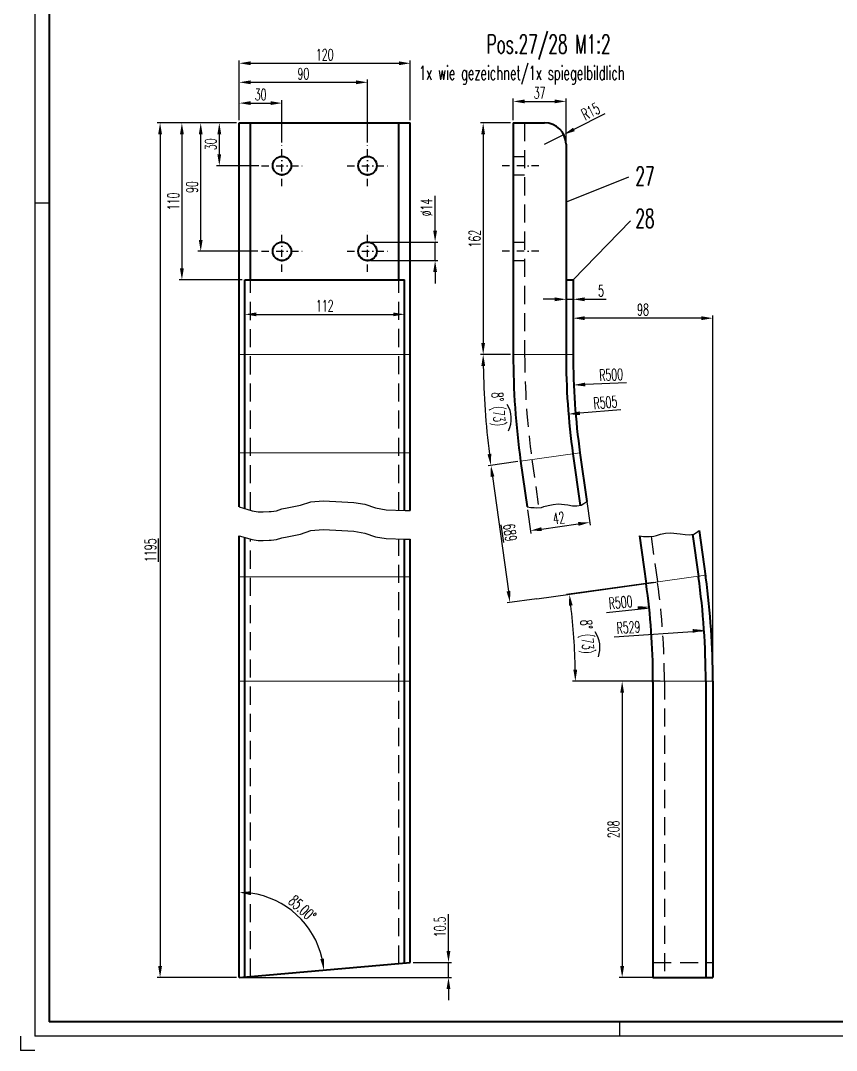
# Model space of a CAD drawing. Extents: x -2850 to -1661, y 5788 to 6629.
# Drawn here: x -2850.4 to -2564.3, y 5787.8 to 6148.7 of the extents above; entities that cross this region are included whole.
import ezdxf

# ---------------------------------------------------------------- set-up
doc = ezdxf.new("R2010")
doc.units = 0
doc.linetypes.add('STRICHPUNKT', pattern=[25.4, 12.7, -6.35, 0, -6.35])
doc.linetypes.add('VERDECKT', pattern=[9.525, 6.35, -3.175])
doc.layers.get('Defpoints').update_dxf_attribs({"linetype": 'CONTINUOUS'})
for name, color, linetype, lineweight in [('ACHSE', 150, 'STRICHPUNKT', 25), ('BEM', 6, 'CONTINUOUS', 25), ('SCHRAFFUR', 252, 'CONTINUOUS', 13), ('TEXT_5', 7, 'CONTINUOUS', 40), ('TEXT_7', 1, 'CONTINUOUS', 60), ('VERDECKT', 2, 'VERDECKT', 25), ('VOLL_03', 6, 'CONTINUOUS', 25), ('VOLL_05', 7, 'CONTINUOUS', 40)]:
    doc.layers.add(name, color=color, linetype=linetype, lineweight=lineweight)
doc.styles.add('ROMANS', font='romans.shx', dxfattribs={"width": 0.6, "height": 80})
doc.styles.get("Standard").update_dxf_attribs({"font": 'romans.shx', "width": 0.6})
doc.dimstyles.get("Standard").update_dxf_attribs({"dimtxt": 4, "dimasz": 4, "dimexe": 1, "dimexo": 1, "dimgap": 1, "dimtad": 1, "dimdsep": 46, "dimtxsty": 'Standard', "dimcen": 0, "dimclrd": 256, "dimclre": 256, "dimclrt": 256, "dimazin": 0, "dimtfac": 1, "dimtmove": 0, "dimatfit": 3, "dimfxl": 0, "dimtolj": 1, "dimtzin": 0, "dimarcsym": 0})

# ---------------------------------------------------------------- blocks, each defined once
blk = doc.blocks.new('*D163')
at = {"layer": 'BEM', "lineweight": -2}
for p, q in [((-2659.14, 6056.85), (-2659.14, 6050.03)), ((-2656.64, 6056.85), (-2656.64, 6050.03)), ((-2663.14, 6051.03), (-2667.14, 6051.03)), ((-2659.14, 6051.03), (-2656.64, 6051.03)), ((-2652.64, 6051.03), (-2645.04, 6051.03))]:
    blk.add_line(p, q, dxfattribs=at)
at = {"layer": 'BEM'}
for points in [[(-2663.14, 6051.7), (-2663.14, 6050.36), (-2659.14, 6051.03)], [(-2652.64, 6051.7), (-2652.64, 6050.36), (-2656.64, 6051.03)]]:
    blk.add_solid(points, dxfattribs=at)
at = {"layer": 'Defpoints', "color": 0}
for p in [(-2659.14, 6057.85), (-2656.64, 6057.85), (-2656.64, 6051.03)]:
    blk.add_point(p, dxfattribs=at)
at = {"layer": 'BEM', "insert": (-2646.84, 6054.03), "char_height": 4, "attachment_point": 5}
blk.add_mtext('\\A1;5', dxfattribs=at)
blk = doc.blocks.new('*D246')
at = {"layer": 'BEM', "lineweight": -2}
for p, q in [((-2628.59, 5951.77), (-2658.96, 5947.53)), ((-2626.14, 5917.19), (-2656.86, 5917.19))]:
    blk.add_line(p, q, dxfattribs=at)
blk.add_arc((-2876.65, 5917.19), 220.79, 1.038, 6.8963, dxfattribs=at)
at = {"layer": 'BEM'}
for points in [[(-2658.12, 5943.62), (-2656.8, 5943.79), (-2657.97, 5947.67)], [(-2655.23, 5921.2), (-2656.56, 5921.19), (-2655.86, 5917.19)]]:
    blk.add_solid(points, dxfattribs=at)
at = {"layer": 'Defpoints', "color": 0}
for p in [(-2610.24, 5954.32), (-2627.6, 5951.9), (-2656.09, 5927.38), (-2625.14, 5917.19), (-2604.14, 5917.19)]:
    blk.add_point(p, dxfattribs=at)
at = {"layer": 'BEM', "insert": (-2652.35, 5932.75), "char_height": 4, "attachment_point": 5, "rotation": 273.9672}
blk.add_mtext('\\A1;8° (73)', dxfattribs=at)
blk = doc.blocks.new('*D245')
at = {"layer": 'BEM', "lineweight": -2}
for p, q in [((-2678.64, 6031.71), (-2689.18, 6031.71)), ((-2676.04, 5994.16), (-2686.48, 5992.71))]:
    blk.add_line(p, q, dxfattribs=at)
blk.add_arc((-2406.64, 6031.71), 281.54, 180.814, 187.1203, dxfattribs=at)
at = {"layer": 'BEM'}
for points in [[(-2688.82, 6027.71), (-2687.49, 6027.71), (-2688.18, 6031.71)], [(-2685.35, 5996.9), (-2686.67, 5996.72), (-2685.49, 5992.85)]]:
    blk.add_solid(points, dxfattribs=at)
at = {"layer": 'Defpoints', "color": 0}
for p in [(-2677.64, 6031.71), (-2656.64, 6031.71), (-2687.88, 6018.72), (-2675.05, 5994.3), (-2654.25, 5997.2)]:
    blk.add_point(p, dxfattribs=at)
at = {"layer": 'BEM', "insert": (-2683.47, 6012.51), "char_height": 4, "attachment_point": 5, "rotation": 273.9672}
blk.add_mtext('\\A1;8° (73)', dxfattribs=at)
blk = doc.blocks.new('*D244')
at = {"layer": 'BEM', "lineweight": -2}
for p, q in [((-2656.64, 6056.85), (-2656.64, 6043.41)), ((-2607.64, 5918.19), (-2607.64, 6045.41)), ((-2611.64, 6044.41), (-2652.64, 6044.41))]:
    blk.add_line(p, q, dxfattribs=at)
at = {"layer": 'BEM'}
for points in [[(-2652.64, 6045.08), (-2652.64, 6043.74), (-2656.64, 6044.41)], [(-2611.64, 6045.08), (-2611.64, 6043.74), (-2607.64, 6044.41)]]:
    blk.add_solid(points, dxfattribs=at)
at = {"layer": 'Defpoints', "color": 0}
for p in [(-2656.64, 6057.85), (-2656.64, 6044.41), (-2607.64, 5917.19)]:
    blk.add_point(p, dxfattribs=at)
at = {"layer": 'BEM', "insert": (-2632.14, 6047.41), "char_height": 4, "attachment_point": 5}
blk.add_mtext('\\A1;98', dxfattribs=at)
blk = doc.blocks.new('*D243')
at = {"layer": 'BEM', "lineweight": -2}
for p, q in [((-2774.73, 6112.85), (-2802.46, 6112.85)), ((-2801.46, 6108.85), (-2801.46, 5817.38)), ((-2774.73, 5813.38), (-2802.46, 5813.38))]:
    blk.add_line(p, q, dxfattribs=at)
at = {"layer": 'BEM'}
for points in [[(-2802.13, 6108.85), (-2800.8, 6108.85), (-2801.46, 6112.85)], [(-2802.13, 5817.38), (-2800.8, 5817.38), (-2801.46, 5813.38)]]:
    blk.add_solid(points, dxfattribs=at)
at = {"layer": 'Defpoints', "color": 0}
for p in [(-2773.73, 6112.85), (-2801.46, 5813.38), (-2773.73, 5813.38)]:
    blk.add_point(p, dxfattribs=at)
at = {"layer": 'BEM', "insert": (-2804.86, 5963.12), "char_height": 4, "attachment_point": 5, "rotation": 90}
blk.add_mtext('\\A1;{\\L1195}', dxfattribs=at)
blk = doc.blocks.new('*D242')
at = {"layer": 'BEM', "lineweight": -2}
for p, q in [((-2700.34, 5822.63), (-2700.34, 5835.6)), ((-2712.73, 5818.63), (-2699.34, 5818.63)), ((-2700.34, 5813.38), (-2700.34, 5818.63)), ((-2772.73, 5813.38), (-2699.34, 5813.38)), ((-2700.34, 5809.38), (-2700.34, 5805.38))]:
    blk.add_line(p, q, dxfattribs=at)
at = {"layer": 'BEM'}
for points in [[(-2701.01, 5822.63), (-2699.68, 5822.63), (-2700.34, 5818.63)], [(-2701.01, 5809.38), (-2699.68, 5809.38), (-2700.34, 5813.38)]]:
    blk.add_solid(points, dxfattribs=at)
at = {"layer": 'Defpoints', "color": 0}
for p in [(-2713.73, 5818.63), (-2700.34, 5818.63), (-2773.73, 5813.38)]:
    blk.add_point(p, dxfattribs=at)
at = {"layer": 'BEM', "insert": (-2703.34, 5831.12), "char_height": 4, "attachment_point": 5, "rotation": 90}
blk.add_mtext('\\A1;10.5', dxfattribs=at)
blk = doc.blocks.new('*D241')
at = {"layer": 'BEM', "lineweight": -2}
blk.add_arc((-2773.73, 5813.38), 29.82, 12.6924, 82.3076, dxfattribs=at)
at = {"layer": 'BEM'}
for points in [[(-2769.78, 5842.26), (-2769.69, 5843.59), (-2773.73, 5843.2)], [(-2743.98, 5820.03), (-2745.3, 5819.83), (-2744.03, 5815.98)]]:
    blk.add_solid(points, dxfattribs=at)
at = {"layer": 'Defpoints', "color": 0}
for p in [(-2773.73, 5968.19), (-2748.82, 5829.76), (-2713.73, 5818.63), (-2773.73, 5813.38), (-2773.73, 5813.38)]:
    blk.add_point(p, dxfattribs=at)
at = {"layer": 'BEM', "insert": (-2751.56, 5837.57), "char_height": 4, "attachment_point": 5, "rotation": 317.5}
blk.add_mtext('\\A1;85.00°', dxfattribs=at)
blk = doc.blocks.new('*D240')
at = {"layer": 'BEM', "lineweight": -2}
for p, q in [((-2626.14, 5917.19), (-2640.45, 5917.19)), ((-2639.45, 5913.19), (-2639.45, 5817.38)), ((-2626.14, 5813.38), (-2640.45, 5813.38))]:
    blk.add_line(p, q, dxfattribs=at)
at = {"layer": 'BEM'}
for points in [[(-2640.12, 5913.19), (-2638.78, 5913.19), (-2639.45, 5917.19)], [(-2640.12, 5817.38), (-2638.78, 5817.38), (-2639.45, 5813.38)]]:
    blk.add_solid(points, dxfattribs=at)
at = {"layer": 'Defpoints', "color": 0}
for p in [(-2625.14, 5917.19), (-2639.45, 5813.38), (-2625.14, 5813.38)]:
    blk.add_point(p, dxfattribs=at)
at = {"layer": 'BEM', "insert": (-2642.45, 5865.29), "char_height": 4, "attachment_point": 5, "rotation": 90}
blk.add_mtext('\\A1;208', dxfattribs=at)
blk = doc.blocks.new('*D239')
at = {"layer": 'BEM', "lineweight": -2}
for p, q in [((-2676.04, 5994.16), (-2686.46, 5992.71)), ((-2684.92, 5988.89), (-2679.33, 5948.73)), ((-2669.34, 5946.09), (-2679.76, 5944.63))]:
    blk.add_line(p, q, dxfattribs=at)
at = {"layer": 'BEM'}
for points in [[(-2684.26, 5988.98), (-2685.58, 5988.79), (-2685.47, 5992.85)], [(-2678.67, 5948.83), (-2679.99, 5948.64), (-2678.77, 5944.77)]]:
    blk.add_solid(points, dxfattribs=at)
at = {"layer": 'Defpoints', "color": 0}
for p in [(-2675.05, 5994.3), (-2678.77, 5944.77), (-2668.35, 5946.23)]:
    blk.add_point(p, dxfattribs=at)
at = {"layer": 'BEM', "insert": (-2678.76, 5969.28), "char_height": 4, "attachment_point": 5, "rotation": 277.9343}
blk.add_mtext('\\A1;{\\L689}', dxfattribs=at)
blk = doc.blocks.new('*D238')
at = {"layer": 'BEM', "lineweight": -2}
for p, q in [((-2771.73, 6056.85), (-2771.73, 6044.76)), ((-2715.73, 6056.85), (-2715.73, 6044.76)), ((-2767.73, 6045.76), (-2719.73, 6045.76))]:
    blk.add_line(p, q, dxfattribs=at)
at = {"layer": 'BEM'}
for points in [[(-2767.73, 6046.42), (-2767.73, 6045.09), (-2771.73, 6045.76)], [(-2719.73, 6046.42), (-2719.73, 6045.09), (-2715.73, 6045.76)]]:
    blk.add_solid(points, dxfattribs=at)
at = {"layer": 'Defpoints', "color": 0}
for p in [(-2771.73, 6057.85), (-2715.73, 6057.85), (-2715.73, 6045.76)]:
    blk.add_point(p, dxfattribs=at)
at = {"layer": 'BEM', "insert": (-2743.73, 6048.76), "char_height": 4, "attachment_point": 5}
blk.add_mtext('\\A1;112', dxfattribs=at)
blk = doc.blocks.new('*D237')
at = {"layer": 'BEM', "lineweight": -2}
for p, q in [((-2705.03, 6075.1), (-2705.03, 6087.27)), ((-2727.73, 6071.1), (-2704.03, 6071.1)), ((-2705.03, 6064.6), (-2705.03, 6071.1)), ((-2727.73, 6064.6), (-2704.03, 6064.6)), ((-2705.03, 6060.6), (-2705.03, 6056.6))]:
    blk.add_line(p, q, dxfattribs=at)
at = {"layer": 'BEM'}
for points in [[(-2705.7, 6075.1), (-2704.37, 6075.1), (-2705.03, 6071.1)], [(-2705.7, 6060.6), (-2704.37, 6060.6), (-2705.03, 6064.6)]]:
    blk.add_solid(points, dxfattribs=at)
at = {"layer": 'Defpoints', "color": 0}
for p in [(-2728.73, 6071.1), (-2705.03, 6071.1), (-2728.73, 6064.6)]:
    blk.add_point(p, dxfattribs=at)
at = {"layer": 'BEM', "insert": (-2708.03, 6083.19), "char_height": 4, "attachment_point": 5, "rotation": 90}
blk.add_mtext('\\A1;%%c14', dxfattribs=at)
blk = doc.blocks.new('*D236')
at = {"layer": 'BEM', "lineweight": -2}
for p, q in [((-2645.52, 6116.04), (-2656.38, 6110.55)), ((-2666.64, 6105.35), (-2659.95, 6108.74))]:
    blk.add_line(p, q, dxfattribs=at)
at = {"layer": 'BEM'}
blk.add_solid([(-2656.68, 6111.14), (-2656.08, 6109.95), (-2659.95, 6108.74)], dxfattribs=at)
at = {"layer": 'Defpoints', "color": 0}
for p in [(-2659.95, 6108.74), (-2666.64, 6105.35)]:
    blk.add_point(p, dxfattribs=at)
at = {"layer": 'BEM', "insert": (-2650.52, 6116.87), "char_height": 4, "attachment_point": 5, "rotation": 26.8437}
blk.add_mtext('\\A1;R15', dxfattribs=at)
blk = doc.blocks.new('*D235')
at = {"layer": 'BEM', "lineweight": -2}
for p, q in [((-2651.88, 5980.19), (-2650.72, 5971.86)), ((-2672.68, 5977.3), (-2671.52, 5968.97)), ((-2667.69, 5970.51), (-2654.82, 5972.3))]:
    blk.add_line(p, q, dxfattribs=at)
at = {"layer": 'BEM'}
for points in [[(-2654.91, 5972.96), (-2654.73, 5971.64), (-2650.86, 5972.85)], [(-2667.78, 5971.17), (-2667.6, 5969.85), (-2671.65, 5969.96)]]:
    blk.add_solid(points, dxfattribs=at)
at = {"layer": 'Defpoints', "color": 0}
for p in [(-2652.02, 5981.18), (-2672.82, 5978.29), (-2650.86, 5972.85)]:
    blk.add_point(p, dxfattribs=at)
at = {"layer": 'BEM', "insert": (-2661.67, 5974.38), "char_height": 4, "attachment_point": 5, "rotation": 7.9343}
blk.add_mtext('\\A1;42', dxfattribs=at)
blk = doc.blocks.new('*D234')
at = {"layer": 'BEM', "lineweight": -2}
for p, q in [((-2677.64, 6113.85), (-2677.64, 6121.38)), ((-2673.64, 6120.38), (-2663.14, 6120.38)), ((-2659.14, 6106.35), (-2659.14, 6121.38))]:
    blk.add_line(p, q, dxfattribs=at)
at = {"layer": 'BEM'}
for points in [[(-2673.64, 6121.05), (-2673.64, 6119.71), (-2677.64, 6120.38)], [(-2663.14, 6121.05), (-2663.14, 6119.71), (-2659.14, 6120.38)]]:
    blk.add_solid(points, dxfattribs=at)
at = {"layer": 'Defpoints', "color": 0}
for p in [(-2659.14, 6120.38), (-2677.64, 6112.85), (-2659.14, 6105.35)]:
    blk.add_point(p, dxfattribs=at)
at = {"layer": 'BEM', "insert": (-2668.39, 6123.38), "char_height": 4, "attachment_point": 5}
blk.add_mtext('\\A1;37', dxfattribs=at)
blk = doc.blocks.new('*D233')
at = {"layer": 'BEM', "lineweight": -2}
for p, q in [((-2678.64, 6112.85), (-2689.18, 6112.85)), ((-2688.18, 6108.85), (-2688.18, 6035.71)), ((-2678.64, 6031.71), (-2689.18, 6031.71))]:
    blk.add_line(p, q, dxfattribs=at)
at = {"layer": 'BEM'}
for points in [[(-2688.85, 6108.85), (-2687.52, 6108.85), (-2688.18, 6112.85)], [(-2688.85, 6035.71), (-2687.52, 6035.71), (-2688.18, 6031.71)]]:
    blk.add_solid(points, dxfattribs=at)
at = {"layer": 'Defpoints', "color": 0}
for p in [(-2677.64, 6112.85), (-2688.18, 6031.71), (-2677.64, 6031.71)]:
    blk.add_point(p, dxfattribs=at)
at = {"layer": 'BEM', "insert": (-2691.18, 6072.28), "char_height": 4, "attachment_point": 5, "rotation": 90}
blk.add_mtext('\\A1;162', dxfattribs=at)
blk = doc.blocks.new('*D232')
at = {"layer": 'BEM', "lineweight": -2}
blk.add_line((-2639.88, 6012.32), (-2654.29, 6011.12), dxfattribs=at)
at = {"layer": 'BEM'}
blk.add_solid([(-2654.34, 6011.79), (-2654.23, 6010.46), (-2658.27, 6010.79)], dxfattribs=at)
at = {"layer": 'Defpoints', "color": 0}
for p in [(-2406.64, 6031.71), (-2658.27, 6010.79)]:
    blk.add_point(p, dxfattribs=at)
at = {"layer": 'BEM', "insert": (-2645.34, 6014.88), "char_height": 4, "attachment_point": 5, "rotation": 4.7524}
blk.add_mtext('\\A1;R505', dxfattribs=at)
blk = doc.blocks.new('*D231')
at = {"layer": 'BEM', "lineweight": -2}
blk.add_line((-2637.97, 6021.8), (-2652.42, 6021.18), dxfattribs=at)
at = {"layer": 'BEM'}
blk.add_solid([(-2652.44, 6021.84), (-2652.39, 6020.51), (-2656.41, 6021.01)], dxfattribs=at)
at = {"layer": 'Defpoints', "color": 0}
for p in [(-2406.64, 6031.71), (-2656.41, 6021.01)]:
    blk.add_point(p, dxfattribs=at)
at = {"layer": 'BEM', "insert": (-2643.32, 6024.57), "char_height": 4, "attachment_point": 5, "rotation": 2.4538}
blk.add_mtext('\\A1;R500', dxfattribs=at)
blk = doc.blocks.new('*D230')
at = {"layer": 'BEM', "lineweight": -2}
for p, q in [((-2773.73, 6113.85), (-2773.73, 6134.74)), ((-2769.73, 6133.74), (-2717.73, 6133.74)), ((-2713.73, 6113.85), (-2713.73, 6134.74))]:
    blk.add_line(p, q, dxfattribs=at)
at = {"layer": 'BEM'}
for points in [[(-2769.73, 6134.41), (-2769.73, 6133.08), (-2773.73, 6133.74)], [(-2717.73, 6134.41), (-2717.73, 6133.08), (-2713.73, 6133.74)]]:
    blk.add_solid(points, dxfattribs=at)
at = {"layer": 'Defpoints', "color": 0}
for p in [(-2713.73, 6133.74), (-2773.73, 6112.85), (-2713.73, 6112.85)]:
    blk.add_point(p, dxfattribs=at)
at = {"layer": 'BEM', "insert": (-2743.73, 6136.74), "char_height": 4, "attachment_point": 5}
blk.add_mtext('\\A1;120', dxfattribs=at)
blk = doc.blocks.new('*D229')
at = {"layer": 'BEM', "lineweight": -2}
for p, q in [((-2773.73, 6113.85), (-2773.73, 6128.07)), ((-2728.73, 6106.02), (-2728.73, 6128.07)), ((-2769.73, 6127.07), (-2732.73, 6127.07))]:
    blk.add_line(p, q, dxfattribs=at)
at = {"layer": 'BEM'}
for points in [[(-2769.73, 6127.73), (-2769.73, 6126.4), (-2773.73, 6127.07)], [(-2732.73, 6127.73), (-2732.73, 6126.4), (-2728.73, 6127.07)]]:
    blk.add_solid(points, dxfattribs=at)
at = {"layer": 'Defpoints', "color": 0}
for p in [(-2728.73, 6127.07), (-2773.73, 6112.85), (-2728.73, 6105.02)]:
    blk.add_point(p, dxfattribs=at)
at = {"layer": 'BEM', "insert": (-2751.23, 6130.07), "char_height": 4, "attachment_point": 5}
blk.add_mtext('\\A1;90', dxfattribs=at)
blk = doc.blocks.new('*D228')
at = {"layer": 'BEM', "lineweight": -2}
for p, q in [((-2773.73, 6113.85), (-2773.73, 6120.78)), ((-2758.73, 6106.02), (-2758.73, 6120.78)), ((-2769.73, 6119.78), (-2762.73, 6119.78))]:
    blk.add_line(p, q, dxfattribs=at)
at = {"layer": 'BEM'}
for points in [[(-2769.73, 6120.45), (-2769.73, 6119.12), (-2773.73, 6119.78)], [(-2762.73, 6120.45), (-2762.73, 6119.12), (-2758.73, 6119.78)]]:
    blk.add_solid(points, dxfattribs=at)
at = {"layer": 'Defpoints', "color": 0}
for p in [(-2758.73, 6119.78), (-2773.73, 6112.85), (-2758.73, 6105.02)]:
    blk.add_point(p, dxfattribs=at)
at = {"layer": 'BEM', "insert": (-2766.23, 6122.78), "char_height": 4, "attachment_point": 5}
blk.add_mtext('\\A1;30', dxfattribs=at)
blk = doc.blocks.new('*D227')
at = {"layer": 'BEM', "lineweight": -2}
for p, q in [((-2774.73, 6112.85), (-2794.82, 6112.85)), ((-2793.82, 6108.85), (-2793.82, 6061.85)), ((-2772.73, 6057.85), (-2794.82, 6057.85))]:
    blk.add_line(p, q, dxfattribs=at)
at = {"layer": 'BEM'}
for points in [[(-2794.49, 6108.85), (-2793.15, 6108.85), (-2793.82, 6112.85)], [(-2794.49, 6061.85), (-2793.15, 6061.85), (-2793.82, 6057.85)]]:
    blk.add_solid(points, dxfattribs=at)
at = {"layer": 'Defpoints', "color": 0}
for p in [(-2773.73, 6112.85), (-2793.82, 6057.85), (-2771.73, 6057.85)]:
    blk.add_point(p, dxfattribs=at)
at = {"layer": 'BEM', "insert": (-2796.82, 6085.35), "char_height": 4, "attachment_point": 5, "rotation": 90}
blk.add_mtext('\\A1;110', dxfattribs=at)
blk = doc.blocks.new('*D226')
at = {"layer": 'BEM', "lineweight": -2}
for p, q in [((-2774.73, 6112.85), (-2788.22, 6112.85)), ((-2787.22, 6071.85), (-2787.22, 6108.85)), ((-2767.15, 6067.85), (-2788.22, 6067.85))]:
    blk.add_line(p, q, dxfattribs=at)
at = {"layer": 'BEM'}
for points in [[(-2787.88, 6108.85), (-2786.55, 6108.85), (-2787.22, 6112.85)], [(-2787.88, 6071.85), (-2786.55, 6071.85), (-2787.22, 6067.85)]]:
    blk.add_solid(points, dxfattribs=at)
at = {"layer": 'Defpoints', "color": 0}
for p in [(-2787.22, 6112.85), (-2773.73, 6112.85), (-2766.15, 6067.85)]:
    blk.add_point(p, dxfattribs=at)
at = {"layer": 'BEM', "insert": (-2790.22, 6090.35), "char_height": 4, "attachment_point": 5, "rotation": 90}
blk.add_mtext('\\A1;90', dxfattribs=at)
blk = doc.blocks.new('*D225')
at = {"layer": 'BEM', "lineweight": -2}
for p, q in [((-2774.73, 6112.85), (-2781.7, 6112.85)), ((-2780.7, 6108.85), (-2780.7, 6101.85)), ((-2766.89, 6097.85), (-2781.7, 6097.85))]:
    blk.add_line(p, q, dxfattribs=at)
at = {"layer": 'BEM'}
for points in [[(-2781.37, 6108.85), (-2780.04, 6108.85), (-2780.7, 6112.85)], [(-2781.37, 6101.85), (-2780.04, 6101.85), (-2780.7, 6097.85)]]:
    blk.add_solid(points, dxfattribs=at)
at = {"layer": 'Defpoints', "color": 0}
for p in [(-2773.73, 6112.85), (-2780.7, 6097.85), (-2765.89, 6097.85)]:
    blk.add_point(p, dxfattribs=at)
at = {"layer": 'BEM', "insert": (-2783.7, 6105.35), "char_height": 4, "attachment_point": 5, "rotation": 90}
blk.add_mtext('\\A1;30', dxfattribs=at)

msp = doc.modelspace()

# ---------------------------------------------------------------- linework, layer by layer
at = {"layer": 'ACHSE', "ltscale": 0.2}
for p, q in [((-2758.728, 6090.6884), (-2758.728, 6105.0179)), ((-2728.728, 6090.6884), (-2728.728, 6105.0179)), ((-2765.8928, 6097.8532), (-2751.5633, 6097.8532)), ((-2735.8928, 6097.8532), (-2721.5633, 6097.8532)), ((-2668.6419, 6097.8532), (-2682.1138, 6097.8532)), ((-2758.728, 6060.6884), (-2758.728, 6075.0179)), ((-2728.728, 6060.6884), (-2728.728, 6075.0179)), ((-2765.8928, 6067.8532), (-2751.5633, 6067.8532)), ((-2735.8928, 6067.8532), (-2721.5633, 6067.8532)), ((-2668.6419, 6067.8532), (-2681.7995, 6067.8532))]:
    msp.add_line(p, q, dxfattribs=at)
at = {"layer": 'BEM'}
for p, q in [((-2637.2388, 6093.8089), (-2659.1419, 6085.1079)), ((-2656.6419, 6057.8532), (-2636.5136, 6078.5822)), ((-2669.3375, 5946.0878), (-2627.6018, 5951.9046)), ((-2644.887, 5941.3053), (-2630.5103, 5942.828)), ((-2642.2047, 5932.7199), (-2611.2388, 5934.8199))]:
    msp.add_line(p, q, dxfattribs=at)
for points in [[(-2773.728, 5978.2854), (-2769.1545, 5976.9125), (-2767.133, 5976.6115), (-2765.3425, 5976.575), (-2763.1882, 5976.6773), (-2762.5569, 5976.6773), (-2760.6629, 5976.9479), (-2758.7688, 5977.5791), (-2756.8748, 5977.9398), (-2752.1848, 5978.8416), (-2748.6672, 5980.1041), (-2744.2477, 5980.4648), (-2739.8284, 5980.1943), (-2733.5148, 5979.8336), (-2729.7268, 5979.2024), (-2725.9387, 5977.9398), (-2722.1506, 5977.3085), (-2715.5666, 5977.038), (-2713.728, 5977.038)], [(-2672.8153, 5978.2854), (-2671.4517, 5978.0259), (-2670.3424, 5978.0259), (-2669.3124, 5977.9467), (-2667.754, 5978.1315), (-2666.9088, 5978.3956), (-2665.4298, 5978.7652), (-2663.6867, 5979.135), (-2661.917, 5979.3198), (-2658.5099, 5978.9765), (-2656.846, 5978.686), (-2655.367, 5978.6068), (-2653.7822, 5978.8709), (-2652.8578, 5979.4254), (-2651.8693, 5980.1291)], [(-2773.728, 5968.1937), (-2769.1545, 5966.8208), (-2767.133, 5966.5198), (-2765.3425, 5966.4833), (-2763.1882, 5966.5855), (-2762.5569, 5966.5855), (-2760.6629, 5966.8561), (-2758.7688, 5967.4873), (-2756.8748, 5967.8481), (-2752.1848, 5968.7498), (-2748.6672, 5970.0124), (-2744.2477, 5970.373), (-2739.8284, 5970.1025), (-2733.5148, 5969.7418), (-2729.7268, 5969.1106), (-2725.9387, 5967.8481), (-2722.1506, 5967.2168), (-2715.5666, 5966.9462), (-2713.728, 5966.9462)], [(-2633.3721, 5968.1937), (-2632.0084, 5967.9341), (-2630.8992, 5967.9341), (-2629.8691, 5967.8549), (-2628.3108, 5968.0397), (-2627.4656, 5968.3038), (-2625.9865, 5968.6735), (-2624.2434, 5969.0433), (-2622.4738, 5969.2281), (-2619.0667, 5968.8848), (-2617.4027, 5968.5943), (-2615.9237, 5968.5151), (-2614.3389, 5968.7792), (-2613.4146, 5969.3337), (-2612.426, 5970.0373)]]:
    msp.add_lwpolyline(points, dxfattribs=at)
for centre, radius, start, end in [((-2687.696, 6009.1405), 9.3786, 333.704339, 32.830012), ((-2657.215, 5928.9642), 9.965, 341.251975, 33.74175)]:
    msp.add_arc(centre, radius, start, end, dxfattribs=at)
for points in [[(-2634.0805, 5943.491), (-2633.9401, 5942.1651), (-2630.0326, 5943.2494)], [(-2614.784, 5935.4851), (-2614.6937, 5934.1548), (-2610.748, 5935.0906)]]:
    msp.add_solid(points, dxfattribs=at)
at = {"layer": 'SCHRAFFUR'}
for p, q in [((-2773.728, 6031.7101), (-2713.728, 6031.7101)), ((-2677.6419, 6031.7101), (-2656.6419, 6031.7101)), ((-2773.728, 5997.2006), (-2713.728, 5997.2006)), ((-2675.0476, 5994.3018), (-2654.2486, 5997.2006)), ((-2631.0351, 5951.4261), (-2610.2362, 5954.3249)), ((-2773.728, 5953.7321), (-2713.728, 5953.7321)), ((-2773.728, 5917.194), (-2713.728, 5917.194)), ((-2607.6419, 5917.194), (-2628.642, 5917.194))]:
    msp.add_line(p, q, dxfattribs=at)
at = {"layer": 'VERDECKT'}
for p, q in [((-2673.6419, 6112.8532), (-2673.6419, 6031.7101)), ((-2677.6419, 6101.1032), (-2673.6419, 6101.1032)), ((-2677.6419, 6094.6032), (-2673.6419, 6094.6032)), ((-2677.6419, 6071.1032), (-2673.6419, 6071.1032)), ((-2677.6419, 6064.6032), (-2673.6419, 6064.6032)), ((-2769.728, 5977.0847), (-2769.728, 6057.8532)), ((-2717.728, 5977.1268), (-2717.728, 6057.8532)), ((-2671.0858, 5994.854), (-2668.7389, 5978.0147)), ((-2769.728, 5813.7304), (-2769.728, 5966.9929)), ((-2717.728, 5818.2798), (-2717.728, 5967.035)), ((-2629.2957, 5967.9229), (-2627.0351, 5951.7035)), ((-2624.6419, 5917.194), (-2624.6419, 5813.3804)), ((-2628.6419, 5818.6297), (-2607.6419, 5818.6297))]:
    msp.add_line(p, q, dxfattribs=at)
for centre, radius, start, end in [((-2406.6419, 6031.7101), 267, 180, 187.934333), ((-2874.6419, 5917.194), 250, 0, 7.934333)]:
    msp.add_arc(centre, radius, start, end, dxfattribs=at)
at = {"layer": 'VOLL_03', "ltscale": 0.8}
for p, q in [((-2845.3783, 6623.8285), (-2845.3783, 5792.8285)), ((-2850.3783, 5792.8285), (-2850.3783, 5787.8285)), ((-1666.3783, 5792.8285), (-2845.3783, 5792.8285)), ((-2845.3783, 5787.8285), (-2850.3783, 5787.8285))]:
    msp.add_line(p, q, dxfattribs=at)
at = {"layer": 'VOLL_03'}
for p, q in [((-2845.3783, 6084.8285), (-2840.3783, 6084.8285)), ((-2640.3783, 5797.8285), (-2640.3783, 5792.8285))]:
    msp.add_line(p, q, dxfattribs=at)
at = {"layer": 'VOLL_05', "ltscale": 0.8}
for p in [(-2840.3783, 6618.8285), (-1671.3783, 5797.8285)]:
    msp.add_line(p, (-2840.3783, 5797.8285), dxfattribs=at)
at = {"layer": 'VOLL_05'}
for p, q in [((-2773.728, 5978.2854), (-2773.728, 6112.8532)), ((-2773.728, 6112.8532), (-2713.728, 6112.8532)), ((-2769.728, 6057.8532), (-2769.728, 6112.8532)), ((-2717.728, 6057.8532), (-2717.728, 6112.8532)), ((-2713.728, 5977.038), (-2713.728, 6112.8532)), ((-2677.6419, 6112.8532), (-2677.6419, 6031.7101)), ((-2677.6419, 6112.8532), (-2666.6419, 6112.8532)), ((-2659.1419, 6105.3532), (-2659.1419, 6031.7101)), ((-2771.728, 5977.6851), (-2771.728, 6057.8532)), ((-2771.728, 6057.8532), (-2715.728, 6057.8532)), ((-2715.728, 5977.0446), (-2715.728, 6057.8532)), ((-2659.1419, 6057.8532), (-2656.6419, 6057.8532)), ((-2656.6419, 6057.8532), (-2656.6419, 6031.7101)), ((-2675.0476, 5994.3018), (-2672.8153, 5978.2854)), ((-2656.7247, 5996.8555), (-2654.2082, 5978.7999)), ((-2654.2486, 5997.2006), (-2651.8693, 5980.1291)), ((-2612.426, 5970.0373), (-2610.1979, 5954.0501)), ((-2773.728, 5813.3804), (-2773.728, 5968.1937)), ((-2771.728, 5813.5554), (-2771.728, 5967.5933)), ((-2715.728, 5818.6297), (-2715.728, 5966.9529)), ((-2713.728, 5818.6297), (-2713.728, 5966.9462)), ((-2633.3721, 5968.1937), (-2631.8464, 5957.2467)), ((-2614.765, 5968.7082), (-2612.6969, 5953.8702)), ((-2631.8464, 5957.2467), (-2631.0351, 5951.4261)), ((-2612.6969, 5953.8702), (-2612.6739, 5953.705)), ((-2628.6419, 5916.9166), (-2628.6419, 5813.3804)), ((-2610.1419, 5917.194), (-2610.1419, 5914.7826)), ((-2610.1419, 5914.7826), (-2610.1419, 5813.3804)), ((-2607.6419, 5917.194), (-2607.6419, 5914.341)), ((-2607.6419, 5914.341), (-2607.6419, 5813.3804)), ((-2773.728, 5813.3804), (-2713.728, 5818.6297)), ((-2628.6419, 5813.3804), (-2607.6419, 5813.3804))]:
    msp.add_line(p, q, dxfattribs=at)
for centre in [(-2758.728, 6097.8532), (-2728.728, 6097.8532), (-2758.728, 6067.8532), (-2728.728, 6067.8532)]:
    msp.add_circle(centre, 3.25, dxfattribs=at)
for centre, radius, start, end in [((-2666.6419, 6105.3532), 7.5, 0, 90), ((-2406.6419, 6031.7101), 271, 180, 187.934333), ((-2406.6419, 6031.7101), 252.5, 180, 187.934333), ((-2406.6419, 6031.7101), 250, 180, 187.934333), ((-2878.6419, 5916.9166), 250, 0.25865, 7.934333), ((-2874.6419, 5917.194), 264.5, 0, 7.934333), ((-2874.6419, 5917.194), 267, 7.796529, 7.934333), ((-2874.6419, 5917.194), 267, 0, 7.796529), ((-2878.6419, 5916.9166), 250, 0, 0.25865)]:
    msp.add_arc(centre, radius, start, end, dxfattribs=at)

# ---------------------------------------------------------------- texts
at = {"layer": 'BEM', "char_height": 4, "attachment_point": 5}
for s, insert, rotation in [('\\A1;R500', (-2640.0035, 5944.8393), 6.046247), ('\\A1;R529', (-2637.2481, 5936.0629), 3.87971)]:
    msp.add_mtext(s, dxfattribs=dict(at, insert=insert, rotation=rotation))
at = {"layer": 'TEXT_5', "style": 'ROMANS', "width": 0.6}
msp.add_text('1x wie gezeichnet/1x spiegelbildlich', height=4.900805, dxfattribs=at).set_placement((-2710.6802, 6127.9662))
at = {"layer": 'TEXT_7', "style": 'ROMANS', "width": 0.6}
for s, height, p in [('Pos.27/28 M1:2', 6.534407, (-2687.0084, 6137.2202)), ('27', 6.53441, (-2634.8327, 6090.9582)), ('28', 6.53441, (-2634.8327, 6076.1262))]:
    msp.add_text(s, height=height, dxfattribs=at).set_placement(p)

# ---------------------------------------------------------------- dimensions: what is measured, and where the dimension line sits
at = {"layer": 'BEM'}
for base, p1, p2, picture, middle in [((-2713.728, 6133.7442), (-2773.728, 6112.8532), (-2713.728, 6112.8532), '*D230', (-2743.728, 6136.7442)), ((-2728.728, 6127.0673), (-2773.728, 6112.8532), (-2728.728, 6105.0179), '*D229', (-2751.228, 6130.0673)), ((-2758.728, 6119.7834), (-2773.728, 6112.8532), (-2758.728, 6105.0179), '*D228', (-2766.228, 6122.7834)), ((-2659.1419, 6120.3791), (-2677.6419, 6112.8532), (-2659.1419, 6105.3532), '*D234', (-2668.3919, 6123.3791)), ((-2715.728, 6045.7559), (-2771.728, 6057.8532), (-2715.728, 6057.8532), '*D238', (-2743.728, 6048.7559)), ((-2656.6419, 6051.0288), (-2659.1419, 6057.8532), (-2656.6419, 6057.8532), '*D163', (-2646.8419, 6054.0288)), ((-2656.6419, 6044.4116), (-2607.6419, 5917.194), (-2656.6419, 6057.8532), '*D244', (-2632.1419, 6047.4116))]:
    dim = msp.add_linear_dim(base=base, p1=p1, p2=p2, dimstyle='Standard', override={"dimlfac": 2}, dxfattribs=at)
    dim.commit()
    dim.dimension.update_dxf_attribs({"geometry": picture, "text_midpoint": middle})
dim = msp.add_radius_dim(center=(-2666.6419, 6105.3532), mpoint=(-2659.95, 6108.7398), dimstyle='Standard', override={"dimlfac": 2}, dxfattribs=at)
dim.commit()
dim.dimension.update_dxf_attribs({"geometry": '*D236', "text_midpoint": (-2650.5214, 6116.874)})
for base, p1, p2, text, picture, middle in [((-2801.4641, 5813.3804), (-2773.728, 6112.8532), (-2773.728, 5813.3804), '{\\L1195}', '*D243', (-2804.8641, 5963.1168)), ((-2688.1841, 6031.7101), (-2677.6419, 6112.8532), (-2677.6419, 6031.7101), '162', '*D233', (-2691.1841, 6072.2816)), ((-2705.0334, 6071.1032), (-2728.728, 6064.6032), (-2728.728, 6071.1032), '%%c14', '*D237', (-2708.0334, 6083.1889))]:
    dim = msp.add_linear_dim(base=base, p1=p1, p2=p2, angle=90, text=text, dimstyle='Standard', override={"dimlfac": 2}, dxfattribs=at)
    dim.commit()
    dim.dimension.update_dxf_attribs({"geometry": picture, "text_midpoint": middle})
for base, p1, p2, picture, middle in [((-2793.8206, 6057.8532), (-2773.728, 6112.8532), (-2771.728, 6057.8532), '*D227', (-2796.8206, 6085.3532)), ((-2787.2154, 6112.8532), (-2766.1454, 6067.8532), (-2773.728, 6112.8532), '*D226', (-2790.2154, 6090.3532)), ((-2780.705, 6097.8532), (-2773.728, 6112.8532), (-2765.8928, 6097.8532), '*D225', (-2783.705, 6105.3532)), ((-2700.3421, 5818.6297), (-2773.728, 5813.3804), (-2713.728, 5818.6297), '*D242', (-2703.3421, 5831.1155))]:
    dim = msp.add_linear_dim(base=base, p1=p1, p2=p2, angle=90, dimstyle='Standard', override={"dimlfac": 2}, dxfattribs=at)
    dim.commit()
    dim.dimension.update_dxf_attribs({"geometry": picture, "text_midpoint": middle})
for base, line1, line2, picture, middle in [((-2687.8842, 6018.7187), ((-2675.0476, 5994.3018), (-2654.2486, 5997.2006)), ((-2677.6419, 6031.7101), (-2656.6419, 6031.7101)), '*D245', (-2683.4716, 6012.5117)), ((-2656.0949, 5927.3821), ((-2604.1419, 5917.194), (-2625.142, 5917.194)), ((-2627.6018, 5951.9046), (-2610.2362, 5954.3249)), '*D246', (-2652.3508, 5932.7494))]:
    dim = msp.add_angular_dim_2l(base=base, line1=line1, line2=line2, text='8° (73)', dimstyle='Standard', override={"dimlfac": 2}, dxfattribs=at)
    dim.commit()
    dim.dimension.update_dxf_attribs({"geometry": picture, "text_midpoint": middle})
for mpoint, picture, middle in [((-2658.2738, 6010.7907), '*D232', (-2645.0907, 6011.8867)), ((-2656.4126, 6021.0066), '*D231', (-2643.1962, 6021.5729))]:
    dim = msp.add_radius_dim(center=(-2406.6419, 6031.7101), mpoint=mpoint, dimstyle='Standard', override={"dimlfac": 2}, dxfattribs=at)
    dim.commit()
    dim.dimension.update_dxf_attribs({"geometry": picture, "text_midpoint": middle, "dimtype": 132})
for p1, p2, distance, text, picture, middle in [((-2675.0476, 5994.3018), (-2668.3471, 5946.2258), -10.5269, '{\\L689}', '*D239', (-2678.756, 5969.28)), ((-2625.1419, 5917.194), (-2625.1419, 5813.3804), -14.3079, '208', '*D240', (-2642.4497, 5865.2872))]:
    dim = msp.add_aligned_dim(p1=p1, p2=p2, distance=distance, text=text, dimstyle='Standard', override={"dimlfac": 2}, dxfattribs=at)
    dim.commit()
    dim.dimension.update_dxf_attribs({"geometry": picture, "text_midpoint": middle})
dim = msp.add_aligned_dim(p1=(-2672.8153, 5978.2854), p2=(-2652.0164, 5981.1842), distance=-8.4102, dimstyle='Standard', override={"dimlfac": 2}, dxfattribs=at)
dim.commit()
dim.dimension.update_dxf_attribs({"geometry": '*D235', "text_midpoint": (-2661.669, 5974.3764)})
dim = msp.add_angular_dim_2l(base=(-2748.8173, 5829.7645), line1=((-2773.728, 5813.3804), (-2713.728, 5818.6297)), line2=((-2773.728, 5813.3804), (-2773.728, 5968.1937)), dimstyle='Standard', override={"dimlfac": 2}, dxfattribs=at)
dim.commit()
dim.dimension.update_dxf_attribs({"geometry": '*D241', "text_midpoint": (-2751.558, 5837.5748)})

doc.saveas('drawing.dxf')
